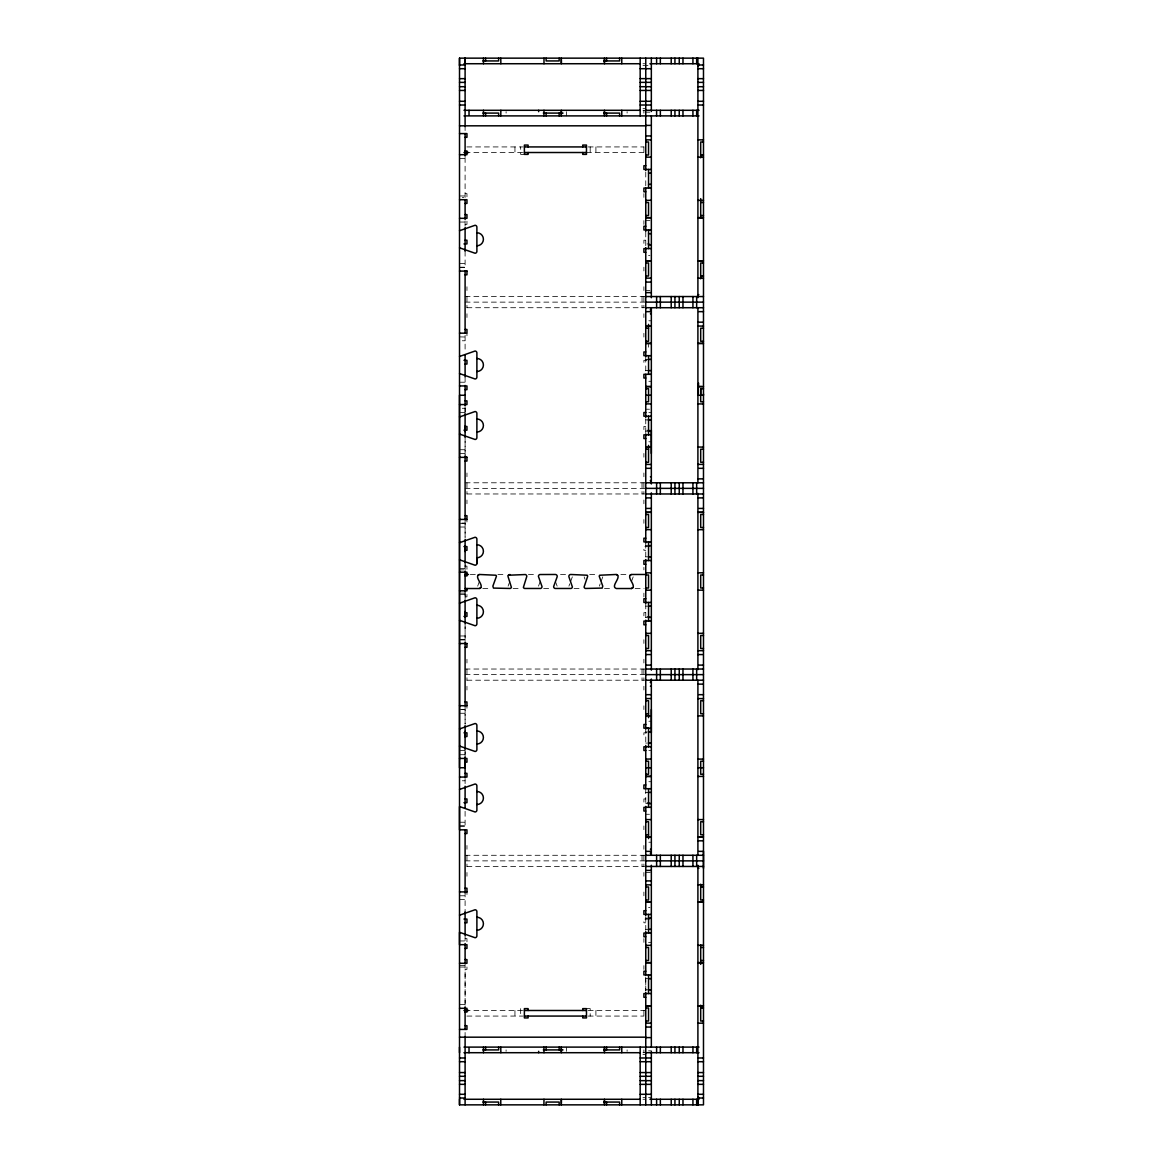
<?xml version="1.0" encoding="UTF-8"?>
<svg xmlns="http://www.w3.org/2000/svg" width="1163" height="1163" viewBox="0 0 1163 1163"><rect width="100%" height="100%" fill="white"/><g stroke="black" fill="none" stroke-linecap="round" stroke-linejoin="round"><path stroke-width="0.75" stroke-dasharray="5 3.75" d="M465.098 1005.123L465.098 969.361L466.959 969.361L466.959 965.624L459.516 965.624M465.098 756.837L465.098 749.568M465.098 724.142L465.098 707.787M465.098 640.551L465.098 626.014M465.098 598.756L465.098 593.304M465.098 569.696L465.098 564.244M465.098 536.986L465.098 522.449M465.098 455.213L465.098 438.858M465.098 413.417L465.098 406.163M645.756 990.818L645.756 976.513L645.756 990.992M477.673 586.123L479.374 581.5M508.086 586.123L509.801 581.5M538.513 586.123L540.214 581.5M568.925 586.123L569.783 583.811M570.64 581.5L572.341 576.877M599.352 586.123L600.195 583.811M601.053 581.5L602.768 576.877M631.48 581.5L633.181 576.877M642.965 63.732L645.756 63.732M642.965 65.593L649.943 65.593M642.965 108.435L645.756 108.435M642.965 110.296L645.756 110.296M645.756 112.157L649.943 112.157M466.886 146.931L522.667 146.931M588.187 146.931L643.968 146.931M465.098 152.513L524.382 152.513M586.472 152.513L645.756 152.513M524.382 154.374L520.661 154.374L520.661 146.931M459.516 158.415L465.098 158.415M465.098 193.639L466.959 193.639L466.959 197.376L462.307 197.376M459.516 195.966L465.098 195.966M645.378 220.65L649.943 220.65M459.516 222.046L465.098 222.046M465.098 224.372L466.959 224.372L466.959 220.65M645.756 240.203L643.895 240.203L643.895 243.925L649.855 243.925M648.547 255.54L649.943 255.54M459.516 263.492L465.098 263.492M459.516 267.214L466.959 267.214M459.516 267.359L465.098 267.359M645.756 290.488L649.943 290.488M465.098 296.55L645.756 296.55M465.098 302.133L645.756 302.133M466.901 307.715L644.52 307.715M648.852 320.784L651.338 320.784M459.516 336.892L466.959 337.052L466.959 333.33M462.307 340.774L465.098 340.774M645.756 359.411L650.408 359.411M646.875 360.326L643.895 360.326L643.895 364.063L645.756 364.063M645.756 370.59L650.408 370.59M648.852 381.29L651.338 381.29M459.516 382.22L465.098 382.22M462.307 408.286L465.098 408.286M645.756 409.216L649.477 409.216M459.516 412.632L465.098 412.632M648.852 412.632L651.338 412.632M645.756 419.916L650.408 419.916M645.756 426.458L643.895 426.458L643.895 430.179L649.943 430.179M645.756 431.095L650.408 431.095M648.852 441.78L651.338 441.78M459.516 449.732L465.098 449.732M459.516 453.454L466.959 453.454M465.098 482.79L645.756 482.79M465.098 488.373L645.756 488.373M466.901 493.97L644.52 493.97M461.987 523.146L465.098 523.146M459.516 523.292L466.959 523.292L466.959 519.57M459.516 527.028L465.098 527.028M645.756 545.665L648.547 545.665M649.943 546.581L643.895 546.581L643.895 550.303L645.756 550.303M645.756 556.844L648.547 556.844M465.098 566.134L466.959 566.134L466.959 569.855L459.516 569.855M459.516 568.46L465.098 568.46M470.303 574.478L475.696 574.478M497.895 574.478L506.37 574.478M528.424 574.478L536.797 574.478M560.522 574.478L567.21 574.478M589.685 574.478L597.753 574.478M620.853 574.478L628.049 574.478M482.805 588.522L489.986 588.522M513.101 588.522L521.169 588.522M543.644 588.522L550.332 588.522M574.057 588.522L580.744 588.522M604.484 588.522L612.843 588.522M635.158 588.522L644.142 588.522M459.516 593.145L466.959 593.145L466.959 596.866L465.098 596.866M459.516 594.54L465.098 594.54M645.756 606.156L648.547 606.156M645.756 612.697L643.895 612.697L643.895 616.419L649.943 616.419M645.756 617.335L648.547 617.335M459.516 635.972L465.098 635.972M459.516 639.708L466.959 639.708M459.516 639.854L465.098 639.854M465.098 669.03L645.756 669.03M465.098 674.627L645.756 674.627M466.901 680.21L644.52 680.21M461.987 709.386L465.098 709.386M459.516 709.546L466.959 709.546L466.959 705.825M459.516 713.268L465.098 713.268M648.852 721.22L651.338 721.22M645.756 731.905L646.686 731.905M646.875 732.821L643.895 732.821L643.895 736.542L645.756 736.542M645.756 743.084L646.686 743.084M459.516 750.368L465.098 750.368M648.852 750.368L651.338 750.368M459.516 754.714L465.098 754.714M462.307 780.78L465.098 780.78M648.852 781.71L651.338 781.71M645.756 792.41L650.408 792.41M645.756 798.937L643.895 798.937L643.895 802.674L649.943 802.674M645.756 803.575L650.408 803.575M645.756 814.274L649.477 814.274M459.516 822.226L465.098 822.226M459.516 825.948L466.959 825.948M459.516 826.108L465.098 826.108M648.852 842.216L651.338 842.216M465.098 855.285L645.756 855.285M465.098 860.867L645.756 860.867M466.901 866.45L644.52 866.45M645.378 872.512L651.338 872.512M459.516 895.786L466.959 895.786L466.959 892.065M459.516 899.508L465.098 899.508M648.547 907.46L649.943 907.46M645.756 918.159L648.547 918.159M649.943 919.075L643.895 919.075L643.895 922.797L645.756 922.797M645.756 929.324L648.547 929.324M465.098 938.628L466.959 938.628L466.959 942.35M459.516 940.954L465.098 940.954M648.547 942.35L651.338 942.35M459.516 967.035L465.098 967.035M645.756 978.65L648.547 978.65M645.756 989.829L648.547 989.829M459.516 1004.585L465.098 1004.585M586.472 1008.626L590.193 1008.626L590.193 1016.069M465.098 1010.487L524.382 1010.487M588.187 1010.487L645.756 1010.487M466.886 1016.069L522.667 1016.069M588.187 1016.069L643.968 1016.069M648.547 1050.843L651.338 1050.843M642.965 1052.704L645.756 1052.704M642.965 1054.565L645.756 1054.565M642.965 1097.407L645.756 1097.407M648.547 1097.407L651.338 1097.407M642.965 1099.268L645.756 1099.268M584.146 576.877L584.989 579.189M555.42 581.5L557.135 586.123M648.547 344.233L648.547 347.199M645.756 172.008L645.756 186.531M645.756 231.902L645.756 246.425M645.756 357.143L645.756 374.312M645.756 418.869L645.756 434.817M645.756 543.179L645.756 559.098M645.756 603.902L645.756 619.821M645.756 728.183L645.756 744.131M645.756 788.688L645.756 805.857M645.756 916.575L645.756 931.098M643.895 110.296L643.895 113.087M643.895 146.931L643.895 152.513M643.895 193.639L643.895 197.376M643.895 220.65L643.895 224.372M643.895 267.214L643.895 270.935M643.895 286.767L643.895 290.488M643.895 296.55L643.895 307.715M643.895 313.777L643.895 317.499M643.895 333.33L643.895 337.052M643.895 453.454L643.895 457.175M643.895 473.007L643.895 476.743M643.895 482.79L643.895 493.97M643.895 500.017L643.895 503.739M643.895 519.57L643.895 523.292M643.895 567.37L643.895 569.855M643.895 593.145L643.895 596.866M643.895 639.708L643.895 643.43M643.895 659.261L643.895 662.983M643.895 669.03L643.895 680.21M643.895 686.257L643.895 689.993M643.895 705.825L643.895 709.546M643.895 825.948L643.895 829.67M643.895 845.501L643.895 849.223M643.895 855.285L643.895 866.45M643.895 872.512L643.895 876.233M643.895 892.065L643.895 895.786M643.895 938.628L643.895 942.35M643.895 965.624L643.895 969.361M643.895 1010.487L643.895 1016.069M643.895 1049.913L643.895 1052.704M642.034 296.55L642.034 307.715M642.034 482.79L642.034 493.97M642.034 669.03L642.034 680.21M642.034 855.285L642.034 866.45M627.104 111.692L627.104 113.087M627.104 1049.913L627.104 1051.308M595.907 146.931L595.907 152.513M595.907 1010.487L595.907 1016.069M590.193 146.931L590.193 154.374M566.599 111.692L566.599 115.893M566.599 1047.107L566.599 1051.308M520.661 1008.626L520.661 1016.069M514.947 146.931L514.947 152.513M514.947 1010.487L514.947 1016.069M506.109 111.692L506.109 113.087M506.094 1049.913L506.094 1051.308M466.959 286.767L466.959 290.488M466.959 296.55L466.959 307.715M466.959 313.777L466.959 317.499M466.959 473.007L466.959 476.743M466.959 482.79L466.959 493.97M466.959 500.017L466.959 503.739M466.959 659.261L466.959 662.983M466.959 669.03L466.959 680.21M466.959 686.257L466.959 689.993M466.959 845.501L466.959 849.223M466.959 855.285L466.959 866.45M466.959 872.512L466.959 876.233M465.098 127.232L465.098 130.518M465.098 157.485L465.098 199.702M465.098 221.014L465.098 227.483M465.098 251.179L465.098 268.202M465.098 335.366L465.098 351.691M465.098 377.103L465.098 385.942M465.098 406.846L465.098 413.723M465.098 437.419L465.098 456.405M465.098 519.425L465.098 537.64M465.098 562.18L465.098 571.251M465.098 590.819L465.098 599.497M465.098 623.659L465.098 642.645M465.098 705.665L465.098 723.895M465.098 749.263L465.098 758.436M465.098 778.629L465.098 785.897M465.098 811.309L465.098 827.634M465.098 891.905L465.098 913.58M465.098 935.517L465.098 941.986M465.098 963.298L465.098 1008.306M465.098 1032.482L465.098 1035.768"/><path stroke-width="1.5" d="M459.516 1104.85L459.516 58.15L703.484 58.15L703.484 1104.85L459.516 1104.85L459.516 1099.268M459.516 1052.704L459.516 1047.107M465.098 736.862L465.098 731.411M465.098 616.928L465.098 611.476M465.098 551.524L465.098 546.072M465.098 431.589L465.098 426.138M651.338 732.821L651.338 709.546M651.338 453.454L651.338 430.179M697.902 865.345L697.902 868.325L698.832 868.325M703.484 388.733L700.693 388.733L700.693 395.26L700.693 401.773L703.484 401.773M703.484 868.325L703.484 851.36L698.832 851.36M703.484 394.068L703.484 395.26L697.902 395.26L698.6 383.15M476.859 563.692L476.888 557.775A6.513 6.513 0 0 0 483.415 551.247A6.513 6.513 0 0 0 476.888 544.735M465.098 588.522L479.301 588.522C485.843 586.37 472.905 576.63 479.447 574.478L496.005 575.234A1.861 1.861 0 0 1 496.368 576.455L492.879 586.123L493.461 588.085L510.135 588.463A1.861 1.861 0 0 0 511.429 587.402L508.013 576.455A1.861 1.861 0 0 1 508.376 575.234L525.356 574.537A1.861 1.861 0 0 1 526.781 576.455L523.379 587.402A1.861 1.861 0 0 0 524.658 588.463L540.562 588.463A1.861 1.861 0 0 0 542.002 586.545L538.44 576.455A1.861 1.861 0 0 1 539.865 574.537L555.347 574.478A1.861 1.861 0 0 1 557.135 576.877L553.646 586.545A1.861 1.861 0 0 0 555.085 588.463L570.989 588.463A1.861 1.861 0 0 0 572.4 586.981L568.925 576.877A1.861 1.861 0 0 1 570.713 574.478L587.257 575.234A1.861 1.861 0 0 1 587.635 576.455L584.088 586.981A1.861 1.861 0 0 0 585.498 588.463L602.187 588.085L602.768 586.123L599.279 576.455A1.861 1.861 0 0 1 599.643 575.234L616.186 574.478C622.743 576.63 609.79 586.37 616.346 588.522L631.393 588.522C637.949 586.37 624.996 576.63 631.553 574.478L645.756 574.478M477.964 575.234L479.025 574.537M508.376 575.234L509.874 574.478M632.89 587.766L631.393 588.522M480.799 587.766L479.723 588.463M630.055 575.234L631.131 574.537M482.819 60.941L498.622 60.941L498.651 58.15M603.815 60.941L619.617 60.941L619.646 58.15M463.979 63.732L640.231 63.732M649.899 63.732L699.021 63.732M459.516 64.983L465.098 64.983L465.098 58.15L465.098 126.636M697.902 64.983L703.484 64.983M697.902 65.593L698.832 65.593M459.516 68.704L465.098 68.704M640.173 68.704L651.338 68.704M697.902 68.704L703.484 68.704M459.516 78.662L465.098 78.662M640.173 78.633L651.338 78.633M697.902 78.662L703.484 78.662M459.516 82.384L465.098 82.384M640.173 82.355L651.338 82.355M697.902 82.384L703.484 82.384M459.516 86.702L465.098 86.702M640.173 86.702L651.338 86.702M697.902 86.702L703.484 86.702M459.516 90.438L465.098 90.438M640.173 90.438L651.338 90.438M697.902 90.438L703.484 90.438M459.516 101.297L465.098 101.297M640.173 101.297L651.338 101.297M697.902 101.297L703.484 101.297M459.516 105.019L465.098 105.019M640.173 105.019L651.338 105.019M697.902 105.019L703.484 105.019M463.979 110.296L640.333 110.296M645.756 110.296L699.021 110.296M482.819 113.087L498.651 113.087L498.651 115.893M543.325 113.087L563.008 113.087M603.815 113.087L619.646 113.087L619.646 115.893M463.979 115.893L699.021 115.893M645.756 125.4L650.408 125.4M459.516 125.822L645.756 125.822M459.516 133.585L466.959 133.585L466.959 137.307L465.098 137.307M646.686 135.94L651.338 135.94M645.756 139.865L651.338 139.865M697.902 139.865L703.484 139.865M645.756 141.988L648.547 141.988L648.547 155.028L645.756 155.028M703.484 141.988L700.693 141.988L700.693 157.819M524.382 146.931L586.472 146.931M465.098 150.957L466.959 150.957L466.959 154.694L459.516 154.694M463.979 152.513L468.674 152.513M524.382 152.513L586.472 152.513M700.693 155.028L703.484 155.028M645.756 157.15L651.338 157.15M697.902 157.15L703.484 157.15M645.756 165.713L643.895 165.713L643.895 169.435L651.338 169.449M648.547 173.171L651.338 173.171M648.547 184.35L651.338 184.35M651.338 188.072L643.895 188.057L643.895 191.779L645.756 191.779M459.516 199.702L466.959 199.702L466.959 203.423L465.098 203.423M645.756 200.37L651.338 200.283M697.902 200.37L703.484 200.37M645.756 202.493L648.547 202.493L648.547 215.533L645.756 215.533M700.693 202.493L703.484 202.493M465.098 214.603L466.959 214.603L466.959 218.324L459.516 218.324M700.693 215.533L703.484 215.533M651.338 217.655L645.756 217.655L649.943 217.728M697.902 217.655L703.484 217.655L698.832 217.728M645.756 226.233L643.895 226.233L643.895 229.969L651.338 229.94M648.547 233.676L651.338 233.676M465.098 240.203L466.959 240.203L466.959 243.925L463.979 243.925M648.547 244.841L651.338 244.841M651.338 248.577L643.895 248.591L643.895 252.313L645.756 252.313M647.151 260.788L651.338 260.788M697.902 260.788L702.554 260.788M645.756 260.861L651.338 260.861M697.902 260.861L703.484 260.861M645.756 262.983L648.547 262.983L648.547 276.024L645.756 276.024M703.484 262.983L700.693 262.983L700.693 278.815M466.959 270.935L465.098 270.935L465.098 333.33M459.516 271.095L466.959 271.095L466.959 274.817L465.098 274.817M700.693 276.024L703.484 276.024M645.756 278.146L651.338 278.146M697.902 278.146L703.484 278.233M645.756 282.086L650.408 282.086M646.686 292.611L651.338 292.611M697.902 294.675L698.832 294.675M645.756 296.55L703.484 296.55M645.756 302.133L703.484 302.133M645.756 307.715L703.484 307.715M650.408 309.576L651.338 309.576M650.408 310.041L651.338 310.041M646.686 311.64L651.338 311.64M698.832 311.64L703.484 311.64M650.408 313.777L651.338 313.777M697.902 322.18L702.554 322.18M645.756 326.033L651.338 326.105M697.902 326.033L703.484 326.105M645.756 328.242L648.547 328.242M703.484 328.242L700.693 328.242L700.693 341.268L703.484 341.268M465.098 329.449L466.959 329.449L466.959 333.17L459.516 333.17M645.756 341.268L648.547 341.268L648.547 324.375M645.756 343.405L651.338 343.405L646.686 343.478M697.902 343.405L703.484 343.405L699.297 343.478M645.756 351.953L643.895 351.953L643.895 355.674L651.338 355.689M648.227 359.411L651.338 359.411M463.979 360.326L466.959 360.326L466.959 364.063L465.098 364.063M648.227 370.59L651.338 370.59M651.338 374.312L643.895 374.297L643.895 378.033L645.756 378.033M459.516 385.942L466.959 385.942L466.959 389.663L465.098 389.663M645.756 386.538L650.408 386.538M697.902 386.538L702.089 386.538M645.756 386.61L651.338 386.61M697.902 386.61L703.484 386.61M645.756 388.733L648.547 388.733L648.547 401.773L645.756 401.773M465.098 395.26L459.516 395.26L459.516 767.74L465.098 767.74L465.098 757.258L465.098 777.553M645.756 395.26L651.338 395.26M465.098 400.842L466.959 400.842L466.959 404.564L459.516 404.564M645.756 403.895L651.338 403.895M697.902 403.895L703.484 403.983M645.756 412.487L643.895 412.487L643.895 416.209L651.338 416.194M648.227 419.916L651.338 419.916M465.098 426.458L466.959 426.458L466.959 430.179L463.979 430.179M648.227 431.095L651.338 431.095M651.338 434.817L643.895 434.831L643.895 438.553L645.756 438.553M645.756 447.028L651.338 447.115M697.902 447.028L703.484 447.115M645.756 449.238L648.547 449.238M703.484 449.238L700.693 449.238L700.693 462.278L703.484 462.278M465.098 457.175L466.959 457.175M459.516 457.335L466.959 457.335L466.959 461.057L465.098 461.057M645.756 462.278L648.547 462.278L648.547 445.371M645.756 464.4L651.338 464.473M697.902 464.4L703.484 464.4M646.686 468.326L651.338 468.326M698.832 468.326L703.484 468.326M650.408 476.743L651.338 476.743M697.902 478.865L702.554 478.865M650.408 480.464L651.338 480.464M650.408 480.93L651.338 480.93M645.756 482.79L703.484 482.79M645.756 488.373L703.484 488.373M645.756 493.97L703.484 493.97M645.756 497.895L650.408 497.895M697.902 497.895L702.554 497.895M646.686 508.435L651.338 508.435M698.832 508.435L703.484 508.435M647.151 512.272L651.338 512.272M699.297 512.272L703.484 512.272M645.756 512.36L651.338 512.36M697.902 512.36L703.484 512.36M645.756 514.482L648.547 514.482L648.547 527.522L645.756 527.522M703.484 514.482L700.693 514.482L700.693 527.522L703.484 527.522M465.098 515.689L466.959 515.689L466.959 519.425L459.516 519.425M466.959 519.57L465.098 519.57L465.098 456.405M645.756 529.645L651.338 529.645M697.902 529.717L703.484 529.645M645.756 538.193L643.895 538.193L643.895 541.929L651.338 541.943M648.547 545.665L651.338 545.665M463.979 546.581L466.959 546.581L466.959 550.303L465.098 550.303M648.547 556.844L651.338 556.844M651.338 560.566L643.895 560.551L643.895 564.273L645.756 564.273M459.516 572.181L466.959 572.181L466.959 575.918L465.098 575.918M645.756 572.85L651.338 572.85M697.902 572.85L703.484 572.778M464.909 574.478L468.5 574.478M645.756 574.987L648.547 574.987L648.547 588.013L645.756 588.013M703.484 574.987L700.693 574.987L700.693 588.013L703.484 588.013M645.756 590.223L651.338 590.15M697.902 590.15L703.484 590.15M459.516 590.819L466.959 590.819L466.959 588.522M645.756 598.727L643.895 598.727L643.895 602.449L651.338 602.434M648.547 606.156L651.338 606.156M465.098 612.697L466.959 612.697L466.959 616.419L463.979 616.419M648.547 617.335L651.338 617.335M651.338 621.057L643.895 621.071L643.895 624.807L645.756 624.807M645.756 633.355L651.338 633.355M697.902 633.355L703.484 633.283M645.756 635.478L648.547 635.478L648.547 648.518L645.756 648.518M703.484 635.478L700.693 635.478L700.693 648.518L703.484 648.518M459.516 643.575L466.959 643.43M465.098 647.311L466.959 647.311L466.959 643.575M645.756 650.728L651.338 650.64M697.902 650.728L703.484 650.64M645.756 654.565L650.408 654.565M697.902 654.565L702.554 654.565M646.686 665.105L651.338 665.105M698.832 665.105L703.484 665.105M645.756 669.03L703.484 669.03M645.756 674.627L703.484 674.627M645.756 680.21L703.484 680.21M650.408 682.07L651.338 682.07M650.408 682.536L651.338 682.536M697.902 684.135L702.554 684.135M650.408 686.257L651.338 686.257M646.686 694.674L651.338 694.674M698.832 694.674L703.484 694.674M645.756 698.6L651.338 698.527M697.902 698.6L703.484 698.6M645.756 700.722L648.547 700.722L648.547 717.629M703.484 700.722L700.693 700.722L700.693 713.762L703.484 713.762M465.098 701.943L466.959 701.943L466.959 705.665M459.516 705.665L466.959 705.825M645.756 713.762L648.547 713.762M645.756 715.885L651.338 715.885M697.902 715.885L703.484 715.885M645.756 724.447L643.895 724.447L643.895 728.169L648.547 728.169L648.547 746.791M645.756 728.183L651.338 728.183M648.227 731.905L651.338 731.905M463.979 732.821L466.959 732.821L466.959 736.542L465.098 736.542M648.227 743.084L651.338 743.084M651.338 746.806L643.895 746.791L643.895 750.513L645.756 750.513M459.516 758.436L466.959 758.436L466.959 762.158L465.098 762.158M645.756 759.105L651.338 759.017M697.902 759.105L703.484 759.105M645.756 761.227L648.547 761.227L648.547 774.267L645.756 774.267M703.484 761.227L700.693 761.227L700.693 774.267L703.484 774.267M645.756 767.74L651.338 767.74M697.902 767.74L703.484 767.74M465.098 773.337L466.959 773.337L466.959 777.058L459.516 777.058M645.756 776.39L651.338 776.39M645.756 776.462L650.408 776.462M697.902 776.462L703.484 776.39M645.756 784.967L643.895 784.967L643.895 788.703L651.338 788.688M648.227 792.41L651.338 792.41M465.098 798.937L466.959 798.937L466.959 802.674L463.979 802.674M648.227 803.575L651.338 803.575M651.338 807.311L643.895 807.326L643.895 811.047L645.756 811.047M645.756 819.595L651.338 819.595M697.902 819.595L703.484 819.595M645.756 821.732L648.547 821.732L648.547 838.625M703.484 821.732L700.693 821.732L700.693 834.758L703.484 834.758M465.098 833.551L466.959 833.551L466.959 829.83L459.516 829.83L459.516 806.642A1.875 1.875 0 0 1 460.039 806.715L475.027 811.963A1.861 1.861 0 0 0 476.888 810.102L476.888 785.883A1.861 1.861 0 0 0 475.027 784.022L460.039 789.27A1.861 1.861 0 0 1 459.516 789.357M645.756 834.758L648.547 834.758M645.756 836.895L651.338 836.895M697.902 836.895L703.484 836.895M645.756 836.967L650.408 836.967M697.902 836.967L702.089 836.967M697.902 840.82L702.554 840.82M650.408 849.223L651.338 849.223M646.686 851.36L651.338 851.36M650.408 852.959L651.338 852.959M650.408 853.424L651.338 853.424M645.756 855.285L703.484 855.285M645.756 860.867L703.484 860.867M645.756 866.45L703.484 866.45M646.686 870.389L651.338 870.389M645.756 880.914L650.408 880.914M645.756 884.854L651.338 884.854M697.902 884.854L703.484 884.767M645.756 886.976L648.547 886.976L648.547 900.017L645.756 900.017M700.693 886.976L703.484 886.976M465.098 888.183L466.959 888.183L466.959 891.905L459.516 891.905M465.098 892.065L466.959 892.065M703.484 900.017L700.693 900.017L700.693 884.185M645.756 902.139L651.338 902.139M697.902 902.139L703.484 902.139M647.151 902.212L651.338 902.212M697.902 902.212L702.554 902.212M645.756 910.687L643.895 910.687L643.895 914.409L651.338 914.423M648.547 918.159L651.338 918.159M463.979 919.075L466.959 919.075L466.959 922.797L465.098 922.797M648.547 929.324L651.338 929.324M651.338 933.06L643.895 933.031L643.895 936.767L645.756 936.767M645.756 945.345L651.338 945.345M697.902 945.345L703.484 945.272M645.756 947.467L648.547 947.467L648.547 960.507L645.756 960.507M700.693 947.467L703.484 947.467M465.098 948.397L466.959 948.397L466.959 944.676L459.516 944.676L459.516 932.392A1.875 1.875 0 0 1 460.039 932.464L475.027 937.712A1.861 1.861 0 0 0 476.888 935.852L476.888 911.632A1.861 1.861 0 0 0 475.027 909.771L460.039 915.019A1.861 1.861 0 0 1 459.516 915.092M465.098 959.577L466.959 959.577L466.959 963.298L459.516 963.298M700.693 960.507L703.484 960.507M645.756 962.63L651.338 962.63M697.902 962.63L703.484 962.63M647.151 962.717L651.338 962.717M697.902 962.717L702.554 962.717M645.756 971.221L643.895 971.221L643.895 974.943L651.338 974.928M648.547 978.65L651.338 978.65M648.547 989.829L651.338 989.829M651.338 993.551L643.895 993.565L643.895 997.287L645.756 997.287M649.943 1005.762L645.756 1005.762L651.338 1005.85M698.832 1005.762L703.484 1005.762L697.902 1005.85M645.756 1007.972L648.547 1007.972L648.547 1021.012L645.756 1021.012M700.693 1007.972L703.484 1007.972M459.516 1008.306L466.959 1008.306L466.959 1012.043L465.098 1012.043M463.979 1010.487L468.674 1010.487M524.382 1010.487L586.472 1010.487M524.382 1016.069L586.472 1016.069M703.484 1021.012L700.693 1021.012L700.693 1005.181M645.756 1023.135L651.338 1023.135M697.902 1023.207L703.484 1023.135M465.098 1025.693L466.959 1025.693L466.959 1029.415L459.516 1029.415M646.686 1027.06L651.338 1027.06M459.516 1037.178L645.756 1037.178M645.756 1037.6L650.408 1037.6M463.979 1047.107L699.021 1047.107M482.819 1049.913L498.651 1049.913L498.651 1047.107M543.325 1049.913L563.008 1049.913M603.815 1049.913L619.646 1049.913L619.646 1047.107M463.979 1052.704L640.333 1052.704M645.756 1052.704L699.021 1052.704M459.516 1057.981L465.098 1057.981M640.173 1057.981L651.338 1057.981M697.902 1057.981L703.484 1057.981M459.516 1061.703L465.098 1061.703M640.173 1061.703L651.338 1061.703M697.902 1061.703L703.484 1061.703M459.516 1072.562L465.098 1072.562M640.173 1072.562L651.338 1072.562M697.902 1072.562L703.484 1072.562M459.516 1076.298L465.098 1076.298M640.173 1076.298L651.338 1076.298M697.902 1076.298L703.484 1076.298M459.516 1080.616L465.098 1080.616M640.173 1080.645L651.338 1080.645M697.902 1080.616L703.484 1080.616M459.516 1084.338L465.098 1084.338M697.902 1084.338L703.484 1084.338M640.173 1084.367L651.338 1084.367M459.516 1094.296L465.098 1094.296M640.173 1094.296L651.338 1094.296M697.902 1094.296L703.484 1094.296M697.902 1097.407L698.832 1097.407M459.516 1098.017L465.098 1098.017M703.484 1098.017L697.902 1098.017L697.902 1104.85L697.902 865.577M463.979 1099.268L640.231 1099.268M649.899 1099.268L699.021 1099.268M482.819 1102.059L498.622 1102.059L498.651 1104.85M603.815 1102.059L619.617 1102.059L619.646 1104.85M616.608 574.537L617.684 575.234M700.693 198.626L700.693 218.324M700.693 388.733L700.693 394.068M700.693 944.676L700.693 964.374M697.902 58.15L697.902 297.655M697.902 307.715L697.902 482.79M697.902 493.374L697.902 669.626M697.902 680.21L697.902 855.285M696.652 58.15L696.652 63.732M696.666 110.296L696.666 115.893M696.666 296.55L696.666 307.715M696.666 482.79L696.666 493.97M696.666 669.03L696.666 680.21M696.666 855.285L696.666 866.45M696.666 1047.107L696.666 1052.704M696.652 1099.268L696.666 1104.85M692.93 58.15L692.93 63.732M692.93 110.296L692.93 115.893M692.93 296.55L692.93 307.715M692.93 482.79L692.93 493.97M692.93 669.03L692.93 680.21M692.93 855.285L692.93 866.45M692.944 1047.107L692.944 1052.704M692.93 1099.268L692.944 1104.85M682.986 58.15L682.972 63.732M682.972 110.296L682.972 115.893M682.972 296.55L682.972 307.715M682.972 482.79L682.972 493.97M682.972 669.03L682.972 680.21M682.972 855.285L682.972 866.45M682.972 1047.107L682.972 1052.704M682.972 1099.268L682.986 1104.85M679.25 58.15L679.25 63.732M679.25 110.296L679.25 115.893M679.25 296.55L679.25 307.715M679.25 482.79L679.25 493.97M679.25 669.03L679.25 680.21M679.25 855.285L679.25 866.45M679.25 1047.107L679.25 1052.704M679.25 1099.268L679.25 1104.85M674.933 58.15L674.933 63.732M674.933 110.296L674.933 115.893M674.933 296.55L674.933 307.715M674.933 482.79L674.933 493.97M674.933 669.03L674.933 680.21M674.933 855.285L674.933 866.45M674.933 1047.107L674.933 1052.704M674.933 1099.268L674.933 1104.85M671.225 58.15L671.196 63.732M671.211 110.296L671.211 115.893M671.211 296.55L671.211 307.715M671.211 482.79L671.211 493.97M671.211 669.03L671.211 680.21M671.211 855.285L671.211 866.45M671.211 1047.107L671.211 1052.704M671.211 1099.268L671.225 1104.85M660.351 58.15L660.337 63.732M660.351 110.296L660.351 115.893M660.337 296.55L660.337 307.715M660.337 482.79L660.337 493.97M660.337 669.03L660.337 680.21M660.337 855.285L660.337 866.45M660.351 1047.107L660.351 1052.704M660.337 1099.268L660.366 1104.85M656.615 58.15L656.615 63.732M656.615 110.296L656.615 115.893M656.615 296.55L656.615 307.715M656.615 482.79L656.615 493.97M656.615 669.03L656.615 680.21M656.615 855.285L656.615 866.45M656.615 1047.107L656.615 1052.704M656.615 1099.268L656.615 1104.85M651.338 58.15L651.338 111.546M651.338 115.748L651.338 297.728M651.338 307.715L651.338 483.982M651.338 492.85L651.338 670.15M651.338 679.018L651.338 855.285M651.338 865.272L651.338 1047.252M651.338 1051.454L651.338 1104.85M648.547 169.435L648.547 188.057M648.547 229.969L648.547 248.591M648.547 355.674L648.547 374.297M648.547 416.209L648.547 434.831M648.547 541.929L648.547 560.551M648.547 602.449L648.547 621.071M648.547 788.703L648.547 807.326M648.547 914.409L648.547 933.031M648.547 974.943L648.547 993.565M645.756 58.15L645.756 170.394M645.756 188.072L645.756 231.408M645.756 247.661L645.756 356.605M645.756 374.312L645.756 417.532M645.756 433.901L645.756 542.859M645.756 559.548L645.756 603.379M645.756 620.141L645.756 729.099M645.756 745.468L645.756 788.688M645.756 806.395L645.756 915.339M645.756 931.592L645.756 974.928M645.756 992.606L645.756 1104.85M640.173 58.15L640.173 115.893M640.173 1047.107L640.173 1104.85M621.769 58.15L621.769 63.732M621.769 110.296L621.769 115.893M621.769 1047.107L621.769 1052.704M621.769 1099.268L621.769 1104.85M606.606 58.15L606.606 60.941M606.606 113.087L606.606 115.893M606.606 1047.107L606.606 1049.913M606.606 1102.059L606.606 1104.85M604.484 63.732L604.484 58.15L604.411 62.337M604.484 110.296L604.484 115.893L604.411 111.692M604.484 1052.704L604.484 1047.107L604.411 1051.308M604.484 1099.268L604.484 1104.85L604.411 1100.663M582.736 146.931L582.736 145.07L586.472 145.07L586.472 154.374L582.736 154.374L582.736 152.513M582.736 1010.487L582.736 1008.626L586.472 1008.626L586.472 1017.93L582.736 1017.93L582.736 1016.069M561.351 59.546L561.351 63.732L561.278 58.15M561.351 114.483L561.351 110.296L561.278 115.893M561.351 1048.517L561.351 1052.704L561.278 1047.107M561.351 1103.454L561.351 1099.268L561.278 1104.85M559.156 58.15L559.156 60.941L546.116 60.941L546.116 58.15M559.156 113.087L559.156 115.893M559.156 1047.107L559.156 1049.913M559.156 1104.85L559.156 1102.059L546.116 1102.059L546.116 1104.85M546.116 113.087L546.116 115.893M546.116 1047.107L546.116 1049.913M543.993 58.15L543.993 63.732M543.993 110.296L543.906 115.893M543.906 1047.107L543.993 1052.704M543.993 1099.268L543.906 1104.85M538.658 110.296L538.658 111.692M538.658 1051.308L538.658 1052.704M528.104 146.931L528.104 145.07L524.382 145.07L524.382 154.374L528.104 154.374L528.104 152.513M528.104 1010.487L528.104 1008.626L524.382 1008.626L524.382 1017.93L528.104 1017.93L528.104 1016.069M500.773 58.15L500.86 63.732M500.86 110.296L500.773 115.893M500.773 1047.107L500.86 1052.704M500.773 1099.268L500.773 1104.85M485.611 58.15L485.611 60.941M485.611 113.087L485.611 115.893M485.611 1047.107L485.611 1049.913M485.611 1102.059L485.611 1104.85M483.415 58.15L483.488 63.732M483.488 110.296L483.488 115.893M483.488 1047.107L483.488 1052.704M483.488 1099.268L483.488 1104.85M469.023 110.296L469.023 114.948M469.023 1048.052L469.023 1052.704M465.098 133.585L465.098 156.089M465.098 199.702L465.098 219.414M465.098 227.483L465.098 251.179M465.098 355.02L465.098 376.783M465.098 385.447L465.098 405.742M465.098 413.723L465.098 437.419M465.098 539.341L465.098 563.023M465.098 571.106L465.098 591.894M465.098 599.977L465.098 623.659M465.098 642.645L465.098 705.825M465.098 725.581L465.098 749.263M465.098 786.217L465.098 807.98M465.098 829.67L465.098 892.835M465.098 911.821L465.098 935.517M465.098 943.586L465.098 963.298M465.098 1006.911L465.098 1029.415M465.098 1036.364L465.098 1104.85M459.516 58.15L459.516 65.593M476.888 917.229A6.513 6.513 0 0 1 483.415 923.742A6.513 6.513 0 0 1 476.888 930.255M459.516 603.103A1.861 1.861 0 0 0 460.039 603.03L475.027 597.782A1.861 1.861 0 0 1 476.888 599.643L476.888 623.862A1.861 1.861 0 0 1 475.027 625.723L460.039 620.475A1.875 1.875 0 0 0 459.516 620.402M476.888 605.225A6.513 6.513 0 0 1 483.415 611.753A6.513 6.513 0 0 1 476.888 618.265M476.888 791.48A6.513 6.513 0 0 1 483.415 797.992A6.513 6.513 0 0 1 476.888 804.52M459.516 746.137A1.875 1.875 0 0 1 460.039 746.224L475.027 751.458A1.861 1.861 0 0 0 476.888 749.597L476.888 725.392A1.861 1.861 0 0 0 475.027 723.531L460.039 728.779A1.861 1.861 0 0 1 459.516 728.852M476.888 730.975A6.513 6.513 0 0 1 483.415 737.502A6.513 6.513 0 0 1 476.888 744.015M459.516 542.598A1.875 1.875 0 0 0 460.039 542.525L475.027 537.277A1.861 1.861 0 0 1 476.888 539.138L476.888 563.357A1.861 1.861 0 0 1 475.027 565.218L460.039 559.97A1.861 1.861 0 0 0 459.516 559.897M459.516 356.358A1.875 1.875 0 0 0 460.039 356.285L475.027 351.037A1.861 1.861 0 0 1 476.888 352.898L476.888 377.117A1.861 1.861 0 0 1 475.027 378.978L460.039 373.73A1.861 1.861 0 0 0 459.516 373.643M476.888 358.48A6.513 6.513 0 0 1 483.415 365.008A6.513 6.513 0 0 1 476.888 371.52M459.516 416.863A1.875 1.875 0 0 0 460.039 416.776L475.027 411.542A1.861 1.861 0 0 1 476.888 413.403L476.888 437.608A1.861 1.861 0 0 1 475.027 439.469L460.039 434.221A1.861 1.861 0 0 0 459.516 434.148M476.888 418.985A6.513 6.513 0 0 1 483.415 425.498A6.513 6.513 0 0 1 476.888 432.025M459.516 247.908A1.861 1.861 0 0 1 460.039 247.981L475.027 253.229A1.861 1.861 0 0 0 476.888 251.368L476.888 227.148A1.861 1.861 0 0 0 475.027 225.288L460.039 230.536A1.875 1.875 0 0 1 459.516 230.608M476.888 232.745A6.513 6.513 0 0 1 483.415 239.258A6.513 6.513 0 0 1 476.888 245.771"/></g></svg>
